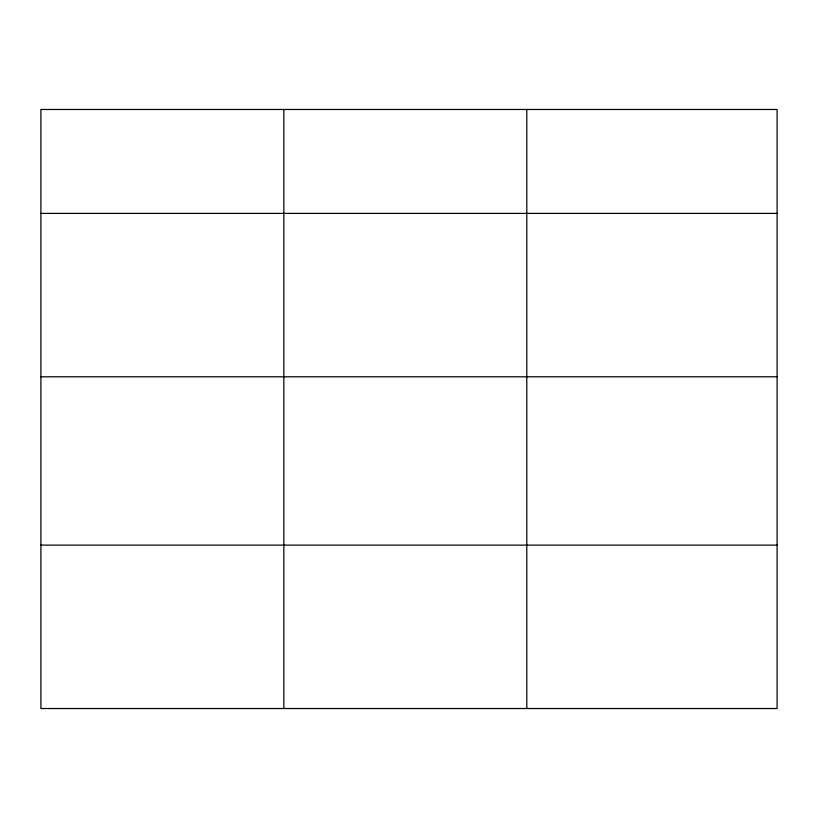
<?xml version="1.0" encoding="UTF-8"?>
<svg xmlns="http://www.w3.org/2000/svg" width="818" height="818" viewBox="0 0 818 818"><rect width="100%" height="100%" fill="white"/><g stroke="black" fill="none" stroke-linecap="round" stroke-linejoin="round"><path stroke-width="1.23" d="M777.1 376.791L777.1 109.479L40.9 109.479L40.9 708.521L777.1 708.521L777.1 376.791L40.9 376.791M40.9 213.396L777.1 213.396M40.9 545.125L777.1 545.125M526.792 109.479L526.792 708.521M283.846 109.479L283.846 708.521"/></g></svg>
